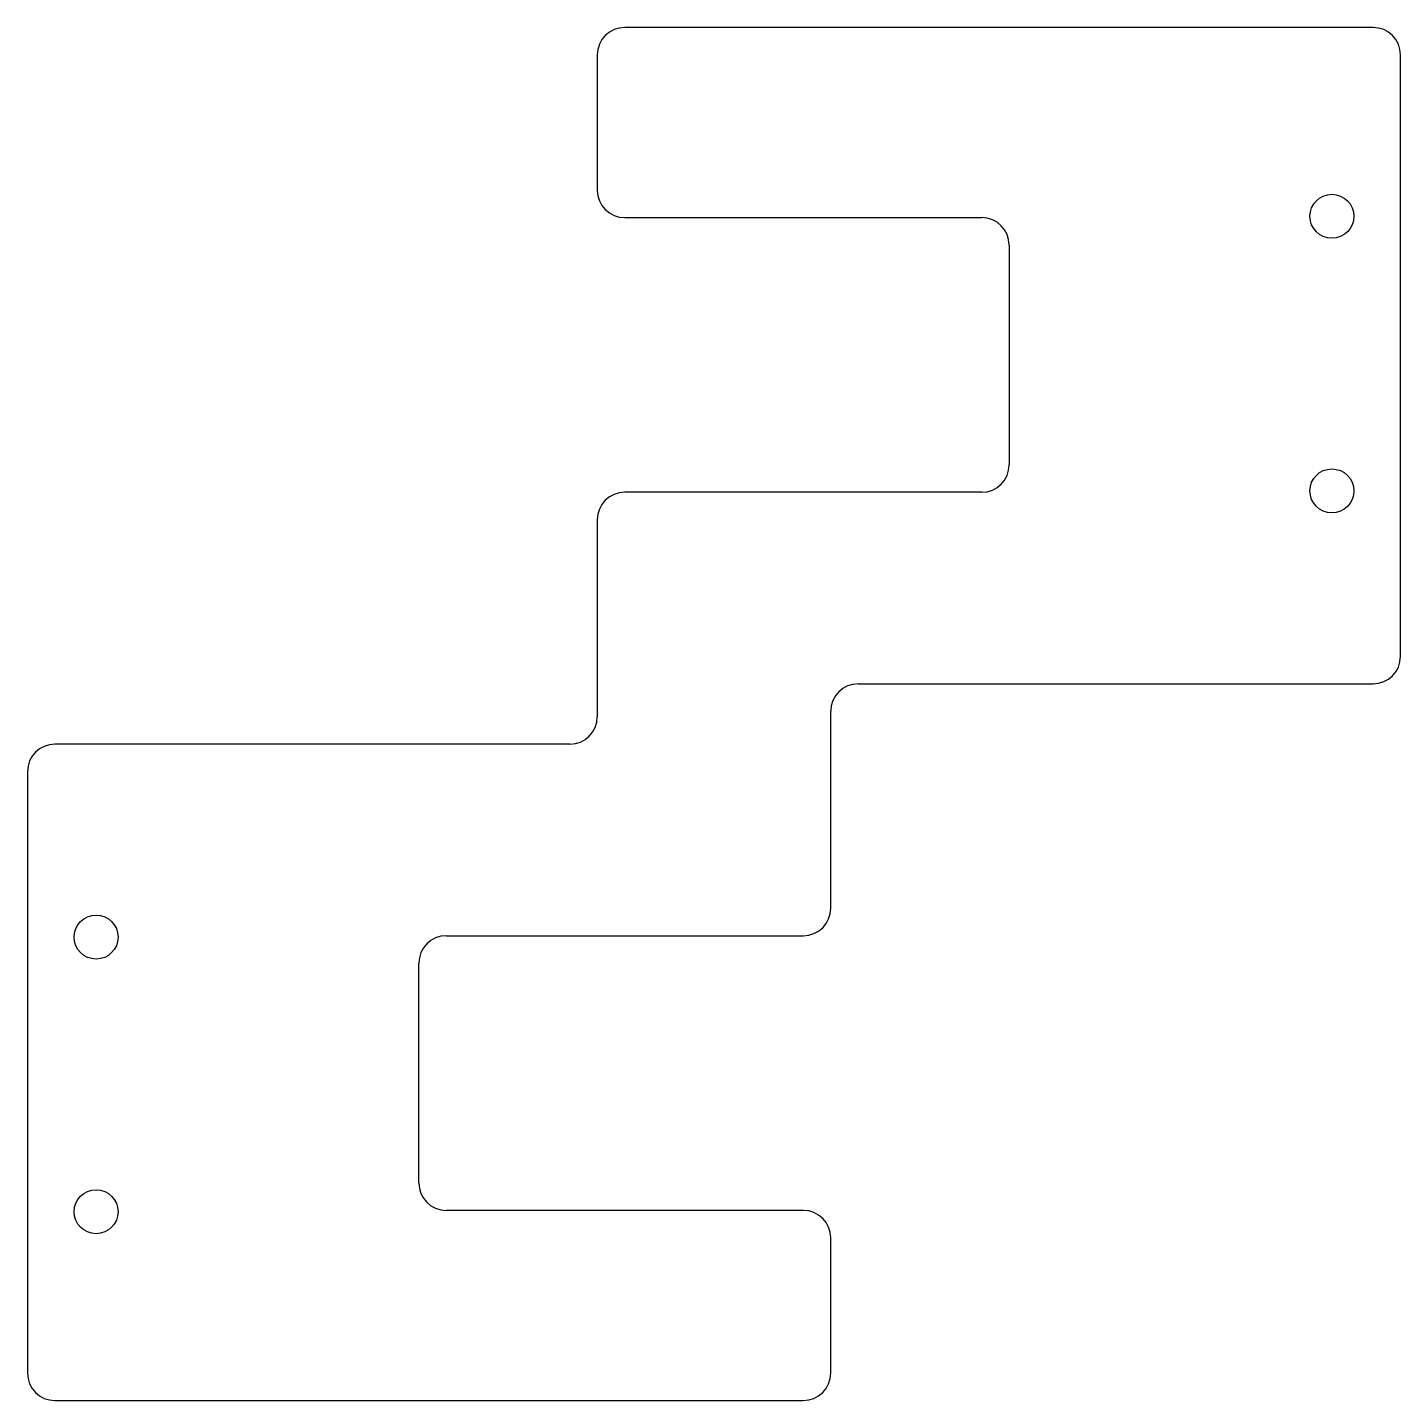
# Model space of a CAD drawing. Header units: millimetres. Extents: x -50 to 50, y -50 to 50.
import ezdxf

# ---------------------------------------------------------------- set-up
doc = ezdxf.new("R2010")
doc.units = ezdxf.units.MM

msp = doc.modelspace()

# ---------------------------------------------------------------- linework, layer by layer
at = {"color": 7, "linetype": 'Continuous', "lineweight": 25}
for p, q in [((48, 50), (-6.5, 50)), ((-8.5, 48), (-8.5, 38.15)), ((50, 4.2), (50, 48)), ((-6.5, 36.15), (19.5, 36.15)), ((21.5, 34.15), (21.5, 18.15)), ((19.5, 16.15), (-6.5, 16.15)), ((-8.5, 14.15), (-8.5, -0.2)), ((10.5, 2.2), (48, 2.2)), ((8.5, -14.15), (8.5, 0.2)), ((-10.5, -2.2), (-48, -2.2)), ((-50, -4.2), (-50, -48)), ((-19.5, -16.15), (6.5, -16.15)), ((-21.5, -34.15), (-21.5, -18.15)), ((6.5, -36.15), (-19.5, -36.15)), ((8.5, -48), (8.5, -38.15)), ((-48, -50), (6.5, -50))]:
    msp.add_line(p, q, dxfattribs=at)
for centre in [(45, 36.25), (45, 16.25), (-45, -16.25), (-45, -36.25)]:
    msp.add_circle(centre, 1.6, dxfattribs=at)
for centre, start, end in [((-6.5, 48), 90, 180), ((48, 48), 0, 90), ((-6.5, 38.15), 180, 270), ((19.5, 34.15), 0, 90), ((19.5, 18.15), 270, 0), ((-6.5, 14.15), 90, 180), ((48, 4.2), 270, 0), ((10.5, 0.2), 90, 180), ((-10.5, -0.2), 270, 0), ((-48, -4.2), 90, 180), ((6.5, -14.15), 270, 0), ((-19.5, -18.15), 90, 180), ((-19.5, -34.15), 180, 270), ((6.5, -38.15), 0, 90), ((-48, -48), 180, 270), ((6.5, -48), 270, 0)]:
    msp.add_arc(centre, 2, start, end, dxfattribs=at)

doc.saveas('drawing.dxf')
